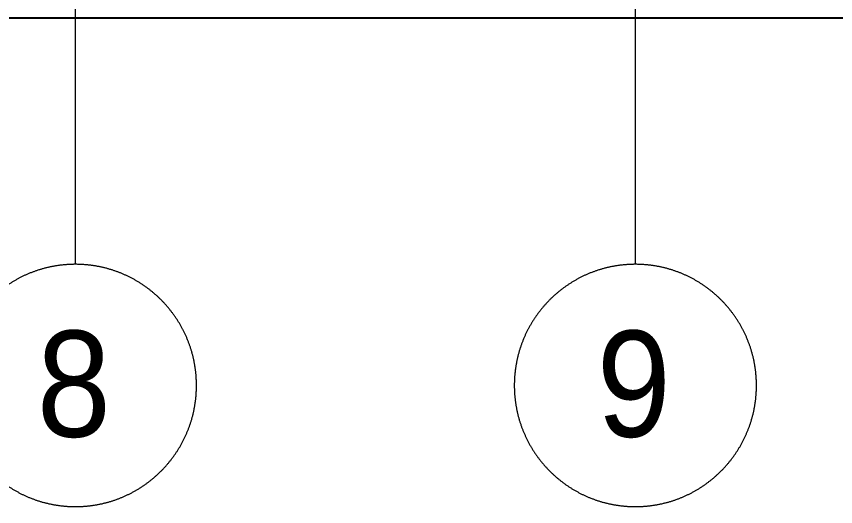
# Model space of a CAD drawing. Header units: millimetres. Extents: x 3914 to 443608, y -156176 to 78197.
# Drawn here: x 48077 to 53490, y -149619 to -146382 of the extents above; entities that cross this region are included whole.
import ezdxf

# ---------------------------------------------------------------- set-up
doc = ezdxf.new("R2010")
doc.units = ezdxf.units.MM
doc.linetypes.add('50_200_ШТРИХ_1Т_ш5_п1_п1_', pattern=[700, 500, -100, 0, -100])
doc.layers.add('Оси', color=7, linetype='Continuous', lineweight=9)
doc.layers.add('Оси-1', color=7, linetype='50_200_ШТРИХ_1Т_ш5_п1_п1_', lineweight=9)
doc.styles.add('Arial', font='arial.ttf', dxfattribs={"width": 0.9, "height": 700})

# ---------------------------------------------------------------- blocks, each defined once
blk = doc.blocks.new('Ось сетки - D8-29747960-Объем проектирования 1 этажа')
at = {"layer": 'Оси-1'}
for start, end in [(360, 180), (180, 360)]:
    blk.add_arc((0, 0), 4, start, end, dxfattribs=at)

msp = doc.modelspace()

# ---------------------------------------------------------------- linework, layer by layer
msp.add_line((98537, -146392.7), (25967, -146392.7))
at = {"layer": 'Оси'}
for points in [[(48467, -148019), (48467, -143019), (48467, -123714.7), (48467, -118714.7)], [(52167, -148019), (52167, -143019), (52167, -123714.7), (52167, -118714.7)]]:
    msp.add_lwpolyline(points, dxfattribs=at)

# ---------------------------------------------------------------- block references
at = {"layer": 'Оси-1', "xscale": 199.9999999999999, "yscale": 199.9999999999999, "zscale": 199.9999999999999}
for p in [(48467, -148819), (52167, -148819)]:
    msp.add_blockref('Ось сетки - D8-29747960-Объем проектирования 1 этажа', p, dxfattribs=at)

# ---------------------------------------------------------------- texts
at = {"layer": 'Оси', "char_height": 700, "width": 606.076, "attachment_point": 1, "style": 'Arial'}
for s, insert in [('\\fArial|b0|i0|c204|p34|;\\W.9;8', (48212, -148457.7)), ('\\fArial|b0|i0|c204|p34|;\\W.9;9', (51912, -148457.7))]:
    msp.add_mtext(s, dxfattribs=dict(at, insert=insert))

doc.saveas('drawing.dxf')
